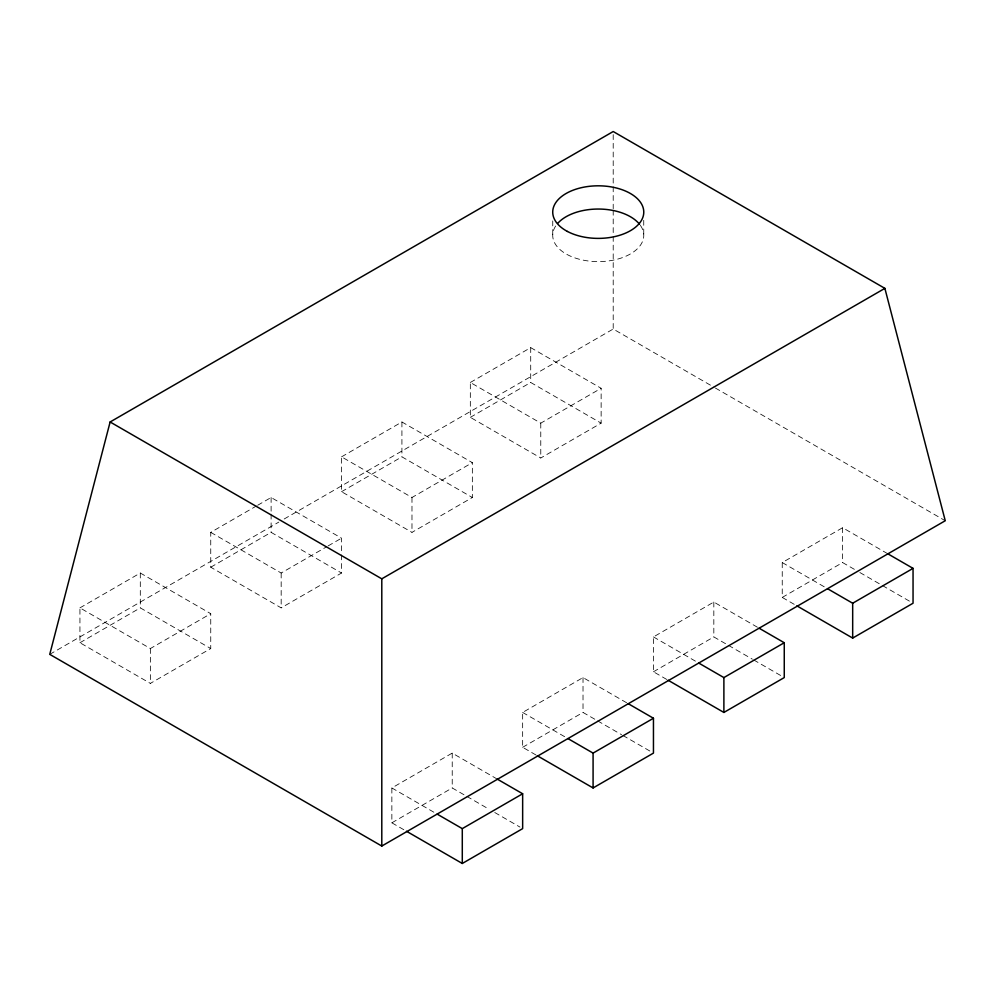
<?xml version="1.0" encoding="UTF-8"?>
<svg xmlns="http://www.w3.org/2000/svg" width="995" height="995" viewBox="0 0 995 995"><rect width="100%" height="100%" fill="white"/><g stroke="black" fill="none" stroke-linecap="round" stroke-linejoin="round"><path stroke-width="0.75" stroke-dasharray="4.97 3.73" d="M79.936 607.87L140.307 573.02L210.741 613.679L210.741 648.541L150.369 683.391L79.936 642.733L79.936 607.87L150.369 648.541L210.741 613.679M341.546 554.837L341.546 573.02L281.175 607.87L210.741 567.212L210.741 532.362L256.349 506.02M257.693 505.249L271.113 497.5L341.546 538.171L341.546 553.319M341.546 456.842L401.918 421.979L472.351 462.65L472.351 497.5L411.98 532.362L341.546 491.692L341.546 456.842L411.98 497.5L472.351 462.65M470.337 382.478L530.708 347.628L601.142 388.286L601.142 423.149L540.77 457.998L470.337 417.34L470.337 382.478L540.77 423.149L601.142 388.286M49.75 654.349L278.824 522.089M284.184 518.992L613.206 329.034L714.037 387.242M79.936 642.733L140.307 607.87L210.741 648.541M210.741 567.212L271.113 532.362L341.546 573.02M341.546 491.692L401.918 456.842L472.351 497.5M470.337 417.34L530.708 382.478L601.142 423.149M210.741 532.362L281.175 573.02L326.783 546.69M328.126 545.907L341.546 538.171M403.808 829.718L391.856 822.815L391.856 787.953L452.228 753.103L497.5 779.247M535.944 754.969L522.649 747.295L522.649 712.445L583.02 677.583L628.305 703.726M666.75 679.448L653.454 671.774L653.454 636.924L713.825 602.062L759.11 628.206M794.209 604.326L782.244 597.423L782.244 562.561L842.616 527.711L887.901 553.854M391.856 822.815L452.228 787.953L465.511 795.627M522.649 747.295L583.02 712.445L596.316 720.106M653.454 671.774L713.825 636.924L727.121 644.598M782.244 597.423L842.616 562.561L854.581 569.463M715.38 388.025L945.25 520.733M859.891 572.535L881.16 584.811M882.49 585.582L910.4 601.689M782.244 562.561L824.867 587.162M728.452 645.357L752.369 659.175M753.7 659.934L782.928 676.811M653.454 636.924L696.077 661.526M597.647 720.877L621.564 734.696M622.895 735.454L650.805 751.573M522.649 712.445L566.603 737.817M466.842 796.398L489.428 809.445M494.751 812.505L519.999 827.094M391.856 787.953L434.467 812.567M842.616 527.711L842.616 562.561M713.825 602.062L713.825 636.924M643.74 220.318L643.74 234.26M613.206 134.611L613.206 208.676M613.206 210.219L613.206 234.907M613.206 236.449L613.206 329.034M583.02 677.583L583.02 712.445M552.747 220.927L552.747 236.412M540.77 423.149L540.77 457.998M530.708 347.628L530.708 382.478M452.228 753.103L452.228 787.953M411.98 497.5L411.98 532.362M401.918 421.979L401.918 456.842M281.175 573.02L281.175 607.87M271.113 497.5L271.113 512.661M271.113 514.166L271.113 532.362M150.369 648.541L150.369 683.391M140.307 573.02L140.307 607.87M640.357 225.343A45.534 26.293 0 0 1 598.517 261.623A45.534 26.293 0 0 1 555.919 225.641"/><path stroke-width="1.49" d="M110.122 421.979L49.75 654.349L381.794 846.048L945.25 520.733L884.878 288.363L613.206 131.527L110.122 421.979L381.794 578.829L884.878 288.363M437.128 814.097L462.289 828.624L522.649 793.761L522.649 828.624L462.289 863.473L406.47 831.248M567.934 738.576L593.082 753.103L653.454 718.253L653.454 753.103L593.082 787.953L537.275 755.74M698.739 663.056L723.887 677.583L784.259 642.733L784.259 677.583L723.887 712.445L668.08 680.219M827.529 588.704L852.678 603.231L913.049 568.369L913.049 603.231L852.678 638.081L796.871 605.856M887.901 553.854L913.049 568.369M759.11 628.206L784.259 642.733M628.305 703.726L653.454 718.253M497.5 779.247L522.649 793.761M852.678 603.231L852.678 638.081M723.887 677.583L723.887 712.445M593.082 753.103L593.082 787.953M462.289 828.624L462.289 863.473M381.794 578.829L381.794 846.048M557.909 223.141A45.534 26.293 0 0 1 599.351 209.049A45.534 26.293 0 0 1 639.561 224.285M567.399 231.437A45.534 26.293 0 0 0 642.67 217.855A45.534 26.293 0 0 0 584.662 187.01A45.534 26.293 0 0 0 567.399 231.437"/></g></svg>
